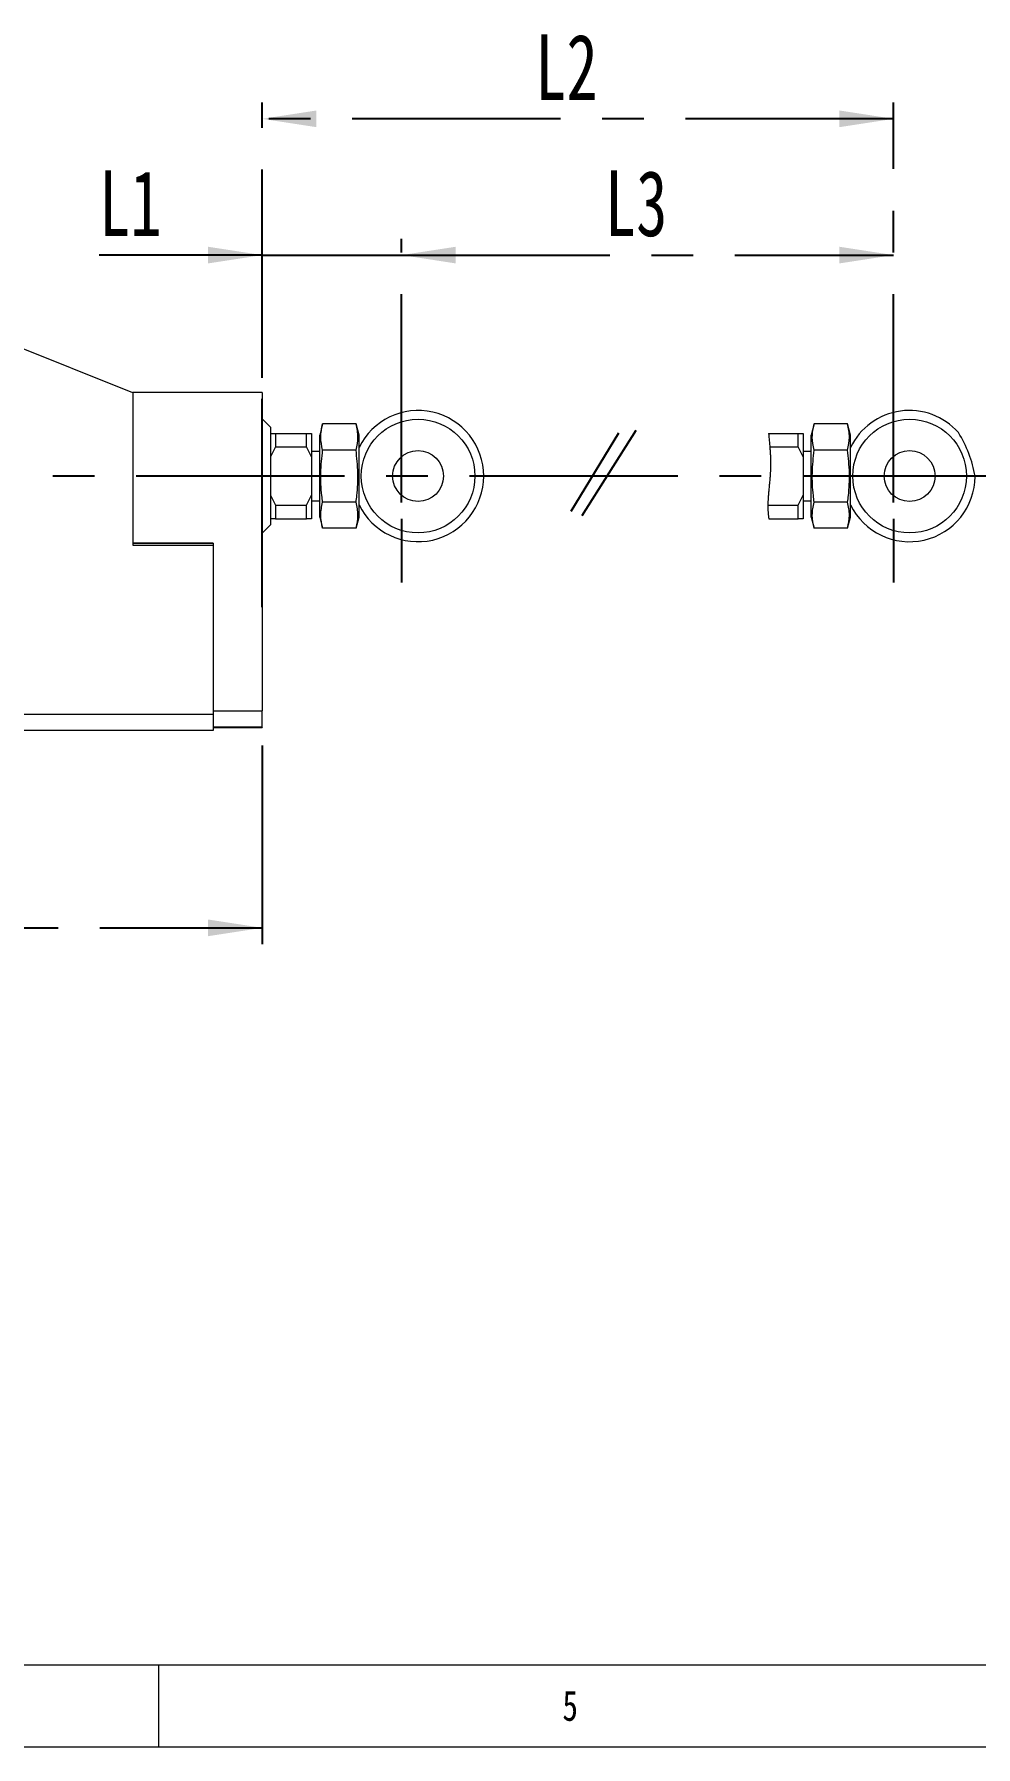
# Model space of a CAD drawing. Header units: inches. Extents: x 0.2 to 16.3, y 0.2 to 11.5.
# Drawn here: x 7.969 to 10.229, y 0.197 to 4.307 of the extents above; entities that cross this region are included whole.
import ezdxf

# ---------------------------------------------------------------- set-up
doc = ezdxf.new("R2010")
doc.units = ezdxf.units.IN
doc.header["$MEASUREMENT"] = 0
doc.linetypes.add('CENTERX2', pattern=[0.8, 0.5, -0.1, 0.1, -0.1])
doc.layers.add('CENTER_LINE', color=7, linetype='CENTERX2')
doc.layers.add('DIMENSION', color=7, linetype='Continuous')
doc.styles.add('SLDTEXTSTYLE0', font='TXT', dxfattribs={"width": 0.7})
doc.styles.add('SLDTEXTSTYLE2', font='TXT', dxfattribs={"width": 0.75})
doc.dimstyles.new('SLDDIMSTYLE0', dxfattribs={"dimtxt": 0.15748, "dimasz": 0.13, "dimexe": 0, "dimexo": 0.0625, "dimgap": 0.03937, "dimtad": 1, "dimdec": 3, "dimrnd": 1e-09, "dimzin": 12, "dimdsep": 46, "dimtxsty": 'SLDTEXTSTYLE0', "dimsah": 1, "dimcen": 0.09, "dimadec": 0, "dimazin": 3, "dimtfac": 1, "dimtdec": 3, "dimtofl": 0, "dimtmove": 0, "dimatfit": 3, "dimfxl": 1, "dimfrac": 2, "dimtolj": 1, "dimtzin": 12, "dimarcsym": 0})
doc.dimstyles.new('SLDDIMSTYLE1', dxfattribs={"dimtxt": 0.15748, "dimasz": 0.13, "dimexe": 0, "dimexo": 0.0625, "dimgap": 0.03937, "dimtad": 1, "dimdec": 3, "dimrnd": 1e-09, "dimzin": 12, "dimdsep": 46, "dimtxsty": 'SLDTEXTSTYLE0', "dimsah": 1, "dimcen": 0.09, "dimadec": 0, "dimazin": 3, "dimtfac": 1, "dimtdec": 3, "dimtmove": 0, "dimatfit": 0, "dimfxl": 1, "dimfrac": 2, "dimtolj": 1, "dimtzin": 12, "dimarcsym": 0})

# ---------------------------------------------------------------- blocks, each defined once
blk = doc.blocks.new('_D_29')
at = {"layer": 'CENTER_LINE'}
for p, q in [((8.8507, 3.1832), (8.8507, 3.816)), ((10.0318, 3.1832), (10.0318, 3.816)), ((8.8507, 3.7766), (10.0318, 3.7766))]:
    blk.add_line(p, q, dxfattribs=at)
for points in [[(8.8507, 3.7766), (8.9807, 3.7566), (8.9807, 3.7966)], [(10.0318, 3.7766), (9.9018, 3.7966), (9.9018, 3.7566)]]:
    blk.add_solid(points, dxfattribs=at)
at = {"layer": 'CENTER_LINE', "insert": (9.3387, 3.9796), "char_height": 0.15748, "attachment_point": 1, "style": 'SLDTEXTSTYLE0'}
blk.add_mtext('L3', dxfattribs=at)
blk = doc.blocks.new('_D_30')
at = {"layer": 'CENTER_LINE'}
for p, q in [((8.5161, 2.9314), (8.5161, 3.816)), ((8.8507, 3.1832), (8.8507, 3.816)), ((8.5161, 3.7766), (8.1243, 3.7766)), ((8.5161, 3.7766), (8.8507, 3.7766)), ((8.8507, 3.7766), (9.1007, 3.7766))]:
    blk.add_line(p, q, dxfattribs=at)
for points in [[(8.5161, 3.7766), (8.3861, 3.7966), (8.3861, 3.7566)], [(8.8507, 3.7766), (8.9807, 3.7566), (8.9807, 3.7966)]]:
    blk.add_solid(points, dxfattribs=at)
at = {"layer": 'CENTER_LINE', "insert": (8.1243, 3.9796), "char_height": 0.15748, "attachment_point": 1, "style": 'SLDTEXTSTYLE0'}
blk.add_mtext('L1', dxfattribs=at)
blk = doc.blocks.new('_D_31')
at = {"layer": 'CENTER_LINE'}
for p, q in [((8.5161, 3.4817), (8.5161, 4.1429)), ((10.0318, 3.1832), (10.0318, 4.1429)), ((10.0318, 4.1036), (8.5161, 4.1036))]:
    blk.add_line(p, q, dxfattribs=at)
for points in [[(8.5161, 4.1036), (8.6461, 4.0836), (8.6461, 4.1236)], [(10.0318, 4.1036), (9.9018, 4.1236), (9.9018, 4.0836)]]:
    blk.add_solid(points, dxfattribs=at)
at = {"layer": 'CENTER_LINE', "insert": (9.1714, 4.3066), "char_height": 0.15748, "attachment_point": 1, "style": 'SLDTEXTSTYLE0'}
blk.add_mtext('L2', dxfattribs=at)
blk = doc.blocks.new('_D_32')
at = {"layer": 'CENTER_LINE'}
for p, q in [((4.1263, 3.0447), (4.1263, 2.1227)), ((8.5161, 2.5998), (8.5161, 2.1227)), ((4.1263, 2.1621), (8.5161, 2.1621))]:
    blk.add_line(p, q, dxfattribs=at)
for points in [[(4.1263, 2.1621), (4.2563, 2.1421), (4.2563, 2.1821)], [(8.5161, 2.1621), (8.3861, 2.1821), (8.3861, 2.1421)]]:
    blk.add_solid(points, dxfattribs=at)
at = {"layer": 'CENTER_LINE', "insert": (6.1324, 2.3651), "char_height": 0.15748, "attachment_point": 1, "style": 'SLDTEXTSTYLE0'}
blk.add_mtext('4.39', dxfattribs=at)

msp = doc.modelspace()

# ---------------------------------------------------------------- linework, layer by layer
at = {"color": 7, "linetype": 'Continuous', "lineweight": 18}
for p, q in [((8.2051, 3.4463), (7.9098, 3.5644)), ((8.2051, 3.4465), (8.2051, 3.4463)), ((8.5161, 3.4465), (8.2051, 3.4465)), ((8.2051, 3.4463), (8.2051, 3.2889)), ((8.5161, 3.4465), (8.5161, 2.6827)), ((8.5358, 3.3636), (8.5161, 3.3833)), ((8.661, 3.3713), (8.6539, 3.3447)), ((8.7412, 3.3713), (8.661, 3.3713)), ((8.7484, 3.3447), (8.7412, 3.3713)), ((9.8411, 3.3713), (9.8339, 3.3447)), ((9.9213, 3.3713), (9.8411, 3.3713)), ((9.9284, 3.3447), (9.9213, 3.3713)), ((8.5358, 3.3636), (8.5358, 3.129)), ((8.5358, 3.3486), (8.5476, 3.3486)), ((8.5476, 3.3486), (8.5476, 3.3163)), ((8.5476, 3.3486), (8.6224, 3.3486)), ((8.6224, 3.3163), (8.6224, 3.3486)), ((8.6224, 3.3486), (8.6342, 3.3486)), ((8.6342, 3.3486), (8.6342, 3.2922)), ((8.6539, 3.2463), (8.6539, 3.3447)), ((8.7484, 3.2463), (8.7484, 3.3447)), ((9.7315, 3.3486), (9.8024, 3.3486)), ((9.8024, 3.3163), (9.8024, 3.3486)), ((9.8024, 3.3486), (9.8143, 3.3486)), ((9.8143, 3.3486), (9.8143, 3.2922)), ((9.8339, 3.2463), (9.8339, 3.3447)), ((9.9284, 3.2463), (9.9284, 3.3447)), ((8.2051, 3.2889), (8.2051, 3.0855)), ((8.5476, 3.3163), (8.5358, 3.2922)), ((8.5476, 3.3163), (8.6224, 3.3163)), ((8.6342, 3.2922), (8.6224, 3.3163)), ((8.6539, 3.3053), (8.6342, 3.3053)), ((8.6342, 3.2922), (8.6342, 3.2003)), ((8.7412, 3.3088), (8.661, 3.3088)), ((9.7346, 3.3163), (9.8024, 3.3163)), ((9.8143, 3.2922), (9.8024, 3.3163)), ((9.8339, 3.3053), (9.8143, 3.3053)), ((9.8143, 3.2922), (9.8143, 3.2003)), ((9.9213, 3.3088), (9.8411, 3.3088)), ((8.6539, 3.1479), (8.6539, 3.2463)), ((8.7484, 3.1479), (8.7484, 3.2463)), ((9.8339, 3.1479), (9.8339, 3.2463)), ((9.9284, 3.1479), (9.9284, 3.2463)), ((8.5358, 3.2003), (8.5476, 3.1763)), ((8.5476, 3.1763), (8.6224, 3.1763)), ((8.5476, 3.1763), (8.5476, 3.1439)), ((8.6224, 3.1763), (8.6342, 3.2003)), ((8.6224, 3.1439), (8.6224, 3.1763)), ((8.6342, 3.2003), (8.6342, 3.1439)), ((8.6342, 3.1872), (8.6539, 3.1872)), ((8.7412, 3.1838), (8.661, 3.1838)), ((9.73, 3.1763), (9.8024, 3.1763)), ((9.8024, 3.1763), (9.8143, 3.2003)), ((9.8024, 3.1439), (9.8024, 3.1763)), ((9.8143, 3.2003), (9.8143, 3.1439)), ((9.8143, 3.1872), (9.8339, 3.1872)), ((9.9213, 3.1838), (9.8411, 3.1838)), ((8.5161, 3.1093), (8.5358, 3.129)), ((8.5476, 3.1439), (8.5358, 3.1439)), ((8.5476, 3.1439), (8.6224, 3.1439)), ((8.6342, 3.1439), (8.6224, 3.1439)), ((8.6539, 3.1479), (8.661, 3.1213)), ((8.7412, 3.1213), (8.7484, 3.1479)), ((9.7321, 3.1439), (9.8024, 3.1439)), ((9.8143, 3.1439), (9.8024, 3.1439)), ((9.8339, 3.1479), (9.8411, 3.1213)), ((9.9213, 3.1213), (9.9284, 3.1479)), ((8.2051, 3.0855), (8.2051, 3.0801)), ((8.2051, 3.0855), (8.398, 3.0855)), ((8.398, 3.0852), (8.2051, 3.0852)), ((8.398, 3.0855), (8.398, 2.6827)), ((8.7412, 3.1213), (8.661, 3.1213)), ((9.9213, 3.1213), (9.8411, 3.1213)), ((8.2051, 3.0801), (8.398, 3.0801)), ((4.709, 2.6746), (8.398, 2.6746)), ((8.398, 2.6827), (8.5161, 2.6827)), ((8.398, 2.6827), (8.398, 2.6787)), ((8.398, 2.6787), (8.398, 2.6746)), ((8.398, 2.6746), (8.398, 2.6353)), ((8.5161, 2.6433), (8.5161, 2.6827)), ((8.398, 2.6353), (4.709, 2.6353)), ((8.5161, 2.6433), (8.398, 2.6433)), ((8.398, 2.6431), (8.5161, 2.6431)), ((8.5161, 2.6433), (8.5161, 2.6431)), ((0.3937, 0.3937), (16.1516, 0.3937)), ((8.2677, 0.1969), (8.2677, 0.3937)), ((0.1969, 0.1969), (16.3386, 0.1969))]:
    msp.add_line(p, q, dxfattribs=at)
at = {"color": 7, "linetype": 'Continuous', "lineweight": 18, "flags": 128}
msp.add_lwpolyline([(9.7315, 3.3486), (9.732, 3.3441), (9.7324, 3.3396), (9.7329, 3.3351), (9.7333, 3.3305), (9.7336, 3.3277), (9.7339, 3.3248), (9.7341, 3.322), (9.7344, 3.3191), (9.7346, 3.3163), (9.7348, 3.3137), (9.735, 3.3111), (9.7352, 3.3085), (9.7354, 3.3059), (9.7356, 3.3034), (9.7357, 3.3008), (9.7358, 3.2988), (9.736, 3.2968), (9.7361, 3.2948), (9.7361, 3.2928), (9.7362, 3.2908), (9.7363, 3.2888), (9.7364, 3.2868), (9.7364, 3.2848), (9.7364, 3.2829), (9.7365, 3.2809), (9.7365, 3.2789), (9.7365, 3.277), (9.7365, 3.2752), (9.7365, 3.2733), (9.7364, 3.2715), (9.7364, 3.2697), (9.7364, 3.2679), (9.7363, 3.266), (9.7362, 3.2641), (9.7362, 3.2622), (9.7361, 3.2602), (9.736, 3.2583), (9.7359, 3.2565), (9.7358, 3.2546), (9.7357, 3.2528), (9.7356, 3.2509), (9.7354, 3.2488), (9.7352, 3.2466), (9.7351, 3.2444), (9.7349, 3.2422), (9.7347, 3.2401), (9.7345, 3.2379), (9.7343, 3.2354), (9.7341, 3.2328), (9.7339, 3.2303), (9.7336, 3.2277), (9.7334, 3.2252), (9.7331, 3.2219), (9.7327, 3.2186), (9.7324, 3.2153), (9.7322, 3.2129), (9.732, 3.2104), (9.7318, 3.2079), (9.7315, 3.2054), (9.7313, 3.203), (9.7311, 3.2005), (9.731, 3.1981), (9.7308, 3.1957), (9.7306, 3.1933), (9.7305, 3.1914), (9.7304, 3.1895), (9.7303, 3.1876), (9.7302, 3.1857), (9.7302, 3.1838), (9.7301, 3.1819), (9.73, 3.18), (9.73, 3.1781), (9.73, 3.1763), (9.73, 3.1746), (9.73, 3.1729), (9.73, 3.1712), (9.73, 3.1695), (9.73, 3.1678), (9.7301, 3.1661), (9.7302, 3.1645), (9.7302, 3.1629), (9.7303, 3.1614), (9.7304, 3.1598), (9.7305, 3.1582), (9.7306, 3.1566), (9.7308, 3.155), (9.7309, 3.1534), (9.7311, 3.1518), (9.7313, 3.1502), (9.7315, 3.1486), (9.7317, 3.1471), (9.7319, 3.1455), (9.7321, 3.1439)], dxfattribs=at)
at = {"color": 7, "linetype": 'Continuous', "lineweight": 18}
for centre, radius in [((8.8901, 3.2463), 0.1364), ((10.0702, 3.2463), 0.1364), ((8.8901, 3.2463), 0.061), ((10.0702, 3.2463), 0.061)]:
    msp.add_circle(centre, radius, dxfattribs=at)
for centre, radius, start, end in [((8.8901, 3.2463), 0.1575, 205.8419, 154.1581), ((10.0698, 3.2468), 0.1569, 41.5311, 154.2735), ((9.9387, 3.1962), 0.2928, 9.7238, 31.8922), ((10.07, 3.246), 0.1573, 205.7807, 359.8513)]:
    msp.add_arc(centre, radius, start, end, dxfattribs=at)
for points, knots in [([(8.661, 3.3088), (8.6588, 3.3191), (8.6543, 3.3399), (8.6587, 3.3608), (8.661, 3.3713)], [0, 0, 0, 0, 0.495216, 1, 1, 1, 1]), ([(8.7412, 3.3088), (8.7435, 3.3191), (8.748, 3.3399), (8.7435, 3.3608), (8.7412, 3.3713)], [0, 0, 0, 0, 0.495216, 1, 1, 1, 1]), ([(9.8411, 3.3088), (9.8388, 3.3191), (9.8343, 3.3399), (9.8388, 3.3608), (9.8411, 3.3713)], [0, 0, 0, 0, 0.495288, 1, 1, 1, 1]), ([(9.9213, 3.3088), (9.9235, 3.3191), (9.928, 3.3399), (9.9236, 3.3608), (9.9213, 3.3713)], [0, 0, 0, 0, 0.495288, 1, 1, 1, 1]), ([(8.661, 3.1838), (8.6603, 3.189), (8.6574, 3.2123), (8.6551, 3.2542), (8.659, 3.2905), (8.661, 3.3088)], [0, 0, 0, 0, 0.126972, 0.560077, 1, 1, 1, 1]), ([(8.7412, 3.1838), (8.7419, 3.189), (8.7448, 3.2123), (8.7471, 3.2542), (8.7432, 3.2905), (8.7412, 3.3088)], [0, 0, 0, 0, 0.126972, 0.560077, 1, 1, 1, 1]), ([(9.8411, 3.1838), (9.8404, 3.189), (9.8375, 3.2123), (9.8352, 3.2542), (9.8391, 3.2905), (9.8411, 3.3088)], [0, 0, 0, 0, 0.126971, 0.560077, 1, 1, 1, 1]), ([(9.9213, 3.1838), (9.922, 3.189), (9.9249, 3.2123), (9.9272, 3.2542), (9.9233, 3.2905), (9.9213, 3.3088)], [0, 0, 0, 0, 0.126971, 0.560077, 1, 1, 1, 1]), ([(8.661, 3.1213), (8.6588, 3.1316), (8.6543, 3.1524), (8.6587, 3.1733), (8.661, 3.1838)], [0, 0, 0, 0, 0.4952157, 1, 1, 1, 1]), ([(8.7412, 3.1213), (8.7435, 3.1316), (8.748, 3.1524), (8.7435, 3.1733), (8.7412, 3.1838)], [0, 0, 0, 0, 0.495216, 1, 1, 1, 1]), ([(9.8411, 3.1213), (9.8388, 3.1316), (9.8343, 3.1524), (9.8388, 3.1733), (9.8411, 3.1838)], [0, 0, 0, 0, 0.4952878, 1, 1, 1, 1]), ([(9.9213, 3.1213), (9.9235, 3.1316), (9.928, 3.1524), (9.9236, 3.1733), (9.9213, 3.1838)], [0, 0, 0, 0, 0.495288, 1, 1, 1, 1])]:
    msp.add_open_spline(points, degree=3, knots=knots, dxfattribs=at)
at = {"layer": 'CENTER_LINE'}
msp.add_line((10.3136, 3.2463), (3.9829, 3.2463), dxfattribs=at)
at = {"layer": 'DIMENSION'}
for p, q in [((9.3712, 3.3491), (9.2565, 3.161)), ((9.4131, 3.3555), (9.2835, 3.1507)), ((8.8507, 3.1438), (8.8507, 2.991)), ((10.0318, 3.1438), (10.0318, 2.991))]:
    msp.add_line(p, q, dxfattribs=at)

# ---------------------------------------------------------------- texts
at = {"color": 7, "linetype": 'Continuous', "lineweight": 0, "insert": (9.2367, 0.332), "char_height": 0.0729, "attachment_point": 1, "style": 'SLDTEXTSTYLE2'}
msp.add_mtext('5', dxfattribs=at)

# ---------------------------------------------------------------- dimensions: what is measured, and where the dimension line sits
at = {"layer": 'CENTER_LINE'}
for base, p1, p2, text, dimstyle, picture, middle in [((8.5161, 4.1036), (10.0318, 3.1438), (8.5161, 3.4424), 'L2', 'SLDDIMSTYLE0', '_D_31', (9.2739, 4.1036)), ((8.8507, 3.7766), (8.5161, 2.892), (8.8507, 3.1438), 'L1', 'SLDDIMSTYLE1', '_D_30', (8.2269, 3.7766)), ((10.0318, 3.7766), (8.8507, 3.1438), (10.0318, 3.1438), 'L3', 'SLDDIMSTYLE0', '_D_29', (9.4413, 3.7766))]:
    dim = msp.add_linear_dim(base=base, p1=p1, p2=p2, text=text, dimstyle=dimstyle, dxfattribs=at)
    dim.commit()
    dim.dimension.update_dxf_attribs({"geometry": picture, "text_midpoint": middle, "dimtype": 160})
dim = msp.add_linear_dim(base=(8.5161, 2.1621), p1=(4.1263, 3.0841), p2=(8.5161, 2.6392), dimstyle='SLDDIMSTYLE0', dxfattribs=at)
dim.commit()
dim.dimension.update_dxf_attribs({"geometry": '_D_32', "text_midpoint": (6.3212, 2.1621), "dimtype": 160})

doc.saveas('drawing.dxf')
